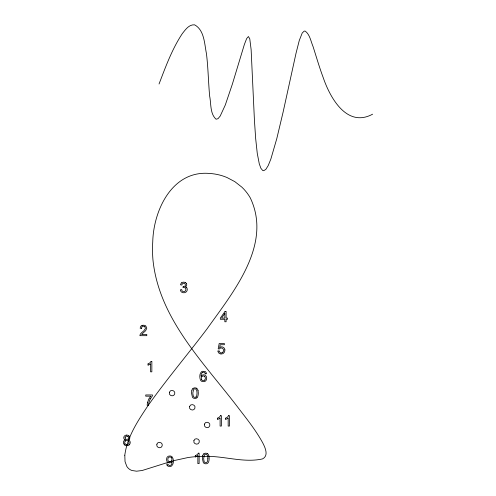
<?xml version="1.0" encoding="UTF-8"?>
<svg xmlns="http://www.w3.org/2000/svg" width="496" height="496" viewBox="0 0 496 496"><rect width="100%" height="100%" fill="white"/><g stroke="black" fill="none" stroke-linecap="round" stroke-linejoin="round"><path stroke-width="0.74" d="M191.921 390.166L191.828 390.457A11.278 11.278 0 0 0 191.586 393.483L192.448 397.184A3.032 3.032 0 0 0 192.795 397.606A2.747 2.747 0 0 0 194.054 398.325L194.742 398.424A3.026 3.026 0 0 0 196.937 397.78M202.771 455.526L202.684 455.818A11.278 11.278 0 0 0 202.436 458.843L203.298 462.539A3.032 3.032 0 0 0 203.645 462.96A2.747 2.747 0 0 0 204.904 463.686L205.598 463.779A3.026 3.026 0 0 0 207.787 463.14A3.869 3.869 0 0 0 208.81 461.292A10.794 10.794 0 0 0 208.859 456.053M159.042 84.004C165.658 66.749 172.044 49.104 182.317 33.61C185.374 29.766 189.007 24.316 194.599 24.831C204.464 30.194 204.433 43.884 206.454 53.68C208.171 67.76 208.357 81.964 209.647 96.075C211.215 103.602 209.907 113.758 216.082 119.232L217.992 118.674L220.168 116.12L225.289 105.028L232.382 84.072L244.367 44.497L246.655 38.576L248.422 36.537L249.773 38.868L251.125 49.575L254.442 120.522L255.669 138.613L257.263 153.369L259.284 163.854L260.884 168.268L262.694 170.475L263.686 170.717L265.837 169.384L268.224 165.54L270.853 159.067L276.78 138.669L283.142 111.96L296.038 53.208L299.262 40.548L302.219 33.009L304.222 31.093L305.269 31.13C309.95 34.714 310.825 41.323 313.026 46.475C316.336 56.811 319.337 67.239 323.138 77.407C329.952 97.507 346.822 128.235 372.608 114.185M196.001 396.98L196.72 395.833L197.005 393.44A20.02 20.02 0 0 0 196.999 392.516L196.72 390.414L196.087 389.354A1.686 1.686 0 0 0 193.638 389.434L192.857 392.813A19.685 19.685 0 0 0 192.863 393.743L193.31 396.298A1.773 1.773 0 0 0 193.527 396.639L193.769 396.905A1.674 1.674 0 0 0 196.019 396.992M142.842 325.295L143.183 325.258A5.326 5.326 0 0 1 143.728 325.252L144.578 325.364A2.939 2.939 0 0 1 145.799 325.971L146.779 328.209L145.675 330.621A14.465 14.465 0 0 1 144.627 331.644L142.681 333.343A9.641 9.641 0 0 0 142.284 333.715L142.24 333.765A4.111 4.111 0 0 0 141.695 334.447L146.791 334.453L146.791 335.674L139.928 335.674A2.275 2.275 0 0 1 140.077 334.788A4.786 4.786 0 0 1 140.92 333.417A14.173 14.173 0 0 1 142.6 331.849A25.296 25.296 0 0 0 144.007 330.596L145.409 328.563L144.925 326.827M217.961 351.032L219.3 350.92A2.554 2.554 0 0 0 219.957 352.42A2.052 2.052 0 0 0 222.834 352.166M205.232 373.823L206.503 373.724L206.063 372.409A2.598 2.598 0 0 0 204.916 371.405L202.418 371.306A3.026 3.026 0 0 0 201.469 371.802C199.386 373.829 199.516 377.32 200.396 379.893A3.174 3.174 0 0 0 201.097 380.847L201.376 381.083A3.125 3.125 0 0 0 202.325 381.579L204.11 381.678A2.982 2.982 0 0 0 205.908 380.587L206.156 380.215A3.993 3.993 0 0 0 206.683 378.436L206.46 376.842A3.075 3.075 0 0 0 206.001 376.011L205.065 375.193A2.771 2.771 0 0 0 204.234 374.883L203.62 374.827A3.057 3.057 0 0 0 202.225 375.168A2.74 2.74 0 0 0 201.612 375.596L201.097 376.21A8.227 8.227 0 0 1 201.314 374.139L201.376 374.027A3.336 3.336 0 0 1 201.506 373.705A2.951 2.951 0 0 1 202.449 372.459M151.026 361.404L151.85 361.404L151.85 371.833L150.573 371.833L150.573 363.704A6.746 6.746 0 0 1 149.358 364.572A8.68 8.68 0 0 1 148.025 365.248L148.019 364.008M220.553 415.636L221.377 415.636L221.377 426.064L220.1 426.064L220.1 417.936A6.746 6.746 0 0 1 218.885 418.804A8.68 8.68 0 0 1 217.552 419.48L217.552 418.24M228.625 415.636L229.45 415.636L229.45 426.064L228.172 426.064L228.172 417.936A6.746 6.746 0 0 1 226.951 418.804A8.68 8.68 0 0 1 225.624 419.48L225.618 418.24M198.307 453.177L199.125 453.177L199.125 463.611L197.854 463.611L197.854 455.483A6.746 6.746 0 0 1 196.633 456.351A8.68 8.68 0 0 1 195.306 457.027L195.3 455.787M183.198 286.539C181.951 288.381 184.568 286.893 185.299 288.083A2.108 2.108 0 0 1 185.219 291.04A2.034 2.034 0 0 1 182.435 291.233A3.075 3.075 0 0 1 181.753 289.652L180.426 289.825A3.255 3.255 0 0 0 181.437 291.958A3.36 3.36 0 0 0 183.725 292.733A4.613 4.613 0 0 0 184.097 292.739A3.534 3.534 0 0 0 186.378 291.71A3.187 3.187 0 0 0 187.246 289.503A2.821 2.821 0 0 0 186.75 287.81M141.478 328.383L140.17 328.253L140.43 327.1A2.784 2.784 0 0 1 141.18 326.015M171.337 457.659C173.259 459.55 170.574 463.283 168.417 461.125A2.325 2.325 0 0 1 167.834 459.631A2.722 2.722 0 0 1 168.349 457.777A1.996 1.996 0 0 1 171.399 457.603M167.14 465.304L166.706 463.989C168.144 463.376 168.696 466.587 170.624 465.279A2.244 2.244 0 0 0 171.411 464.535A5.499 5.499 0 0 0 172.007 461.757M172.075 461.72L172.069 461.54A2.877 2.877 0 0 1 171.331 462.284L171.021 462.495A2.846 2.846 0 0 1 169.781 462.861L168.969 462.811A2.802 2.802 0 0 1 168.132 462.501L167.877 462.34A3.255 3.255 0 0 1 167.406 461.931A3.044 3.044 0 0 1 166.861 461.15L166.513 459.47L166.873 457.734A3.131 3.131 0 0 1 167.443 456.921L167.939 456.5A2.995 2.995 0 0 1 168.795 456.097L170.277 455.991A3.274 3.274 0 0 1 171.418 456.376L171.628 456.506A3.193 3.193 0 0 1 172.366 457.169C173.879 459.73 173.898 463.822 171.622 465.949A3.15 3.15 0 0 1 170.698 466.414L168.274 466.302A2.573 2.573 0 0 1 167.127 465.291M228.687 415.673A6.411 6.411 0 0 1 225.581 418.128M220.615 415.673A6.411 6.411 0 0 1 217.508 418.128M208.921 456.035A5.264 5.264 0 0 0 208.252 454.404A2.802 2.802 0 0 0 207.254 453.511M203.819 453.883A3.063 3.063 0 0 1 207.216 453.567M202.796 455.533A3.832 3.832 0 0 1 203.788 453.846M198.369 453.22A6.411 6.411 0 0 1 195.263 455.675M124.98 443.579A2.238 2.238 0 0 1 125.259 441.018M124.955 443.591A1.903 1.903 0 0 0 125.73 444.385A2.17 2.17 0 0 0 128.383 440.981M125.296 441.056A2.145 2.145 0 0 1 128.297 441.074M128.061 436.585A1.686 1.686 0 0 1 127.422 439.326A1.686 1.686 0 0 1 125.153 437.658M125.091 437.652A1.674 1.674 0 0 1 127.962 436.678M124.409 444.714A2.889 2.889 0 0 1 125.314 439.754M125.327 440.008A2.449 2.449 0 0 1 124.601 435.848A2.982 2.982 0 0 1 126.461 435.128M124.329 444.807A3.193 3.193 0 0 0 125.91 445.613L126.437 445.693A4.935 4.935 0 0 0 127.187 445.693L127.546 445.65A3.255 3.255 0 0 0 129.301 444.813M129.245 444.751A2.988 2.988 0 0 0 129.747 440.894A2.852 2.852 0 0 0 128.272 439.915A2.461 2.461 0 0 0 129.45 439.096A2.406 2.406 0 0 0 128.917 435.972M128.991 435.879A2.933 2.933 0 0 0 127.28 435.141L127.125 435.116A4.445 4.445 0 0 0 126.461 435.116M150.635 398.542A14.737 14.737 0 0 1 152.439 395.926L152.464 394.952L145.737 394.952L145.737 396.18L150.827 396.18A14.657 14.657 0 0 0 149.005 398.908M147.672 402.244A15.636 15.636 0 0 1 148.992 398.902M147.703 402.25A13.287 13.287 0 0 0 147.163 405.201L148.502 405.207A13.479 13.479 0 0 1 148.98 402.349A17.18 17.18 0 0 1 150.617 398.536M201.636 379.428A2.685 2.685 0 0 1 201.835 376.526M201.581 379.459A2.176 2.176 0 0 0 202.349 380.389A1.953 1.953 0 0 0 204.91 379.986M204.767 376.607A2.647 2.647 0 0 1 204.798 379.899M201.903 376.582A2.015 2.015 0 0 1 204.823 376.563M202.467 372.49A1.779 1.779 0 0 1 204.755 372.732A2.53 2.53 0 0 1 205.195 373.823M217.973 351.032A3.205 3.205 0 0 0 218.959 353.158A3.298 3.298 0 0 0 220.956 353.902M220.956 353.921A4.749 4.749 0 0 0 221.514 353.927L222.307 353.809A3.168 3.168 0 0 0 223.77 352.966L224.031 352.668A3.956 3.956 0 0 0 224.818 349.872M224.893 349.916A3.249 3.249 0 0 0 221.489 346.859A3.453 3.453 0 0 0 219.666 347.529L220.218 344.726L224.359 344.726L224.359 343.505L219.195 343.505L218.19 348.843L219.387 348.998A2.158 2.158 0 0 1 220.168 348.279A2.244 2.244 0 0 1 222.871 348.632A2.468 2.468 0 0 1 223.467 350.343A2.802 2.802 0 0 1 222.902 352.222M186.732 287.81A2.474 2.474 0 0 0 185.281 286.955A2.443 2.443 0 0 0 186.384 283.464M185.237 282.515A2.641 2.641 0 0 1 186.341 283.495M181.61 282.838A3.311 3.311 0 0 1 185.219 282.553M181.586 282.813A3.379 3.379 0 0 0 180.581 284.834L181.827 285.057L182.404 283.712L183.706 283.185L184.934 283.65L185.405 284.809A2.189 2.189 0 0 1 185.399 285.026L185.38 285.126A1.432 1.432 0 0 1 184.76 286.13A2.672 2.672 0 0 1 183.284 286.545M141.168 326.002A3.193 3.193 0 0 1 142.842 325.308M141.459 328.383A2.108 2.108 0 0 1 144.975 326.771M151.088 361.441A6.411 6.411 0 0 1 147.982 363.897M196.924 397.761A3.869 3.869 0 0 0 197.96 395.932A10.794 10.794 0 0 0 198.009 390.693M198.071 390.681A5.264 5.264 0 0 0 197.402 389.044A2.802 2.802 0 0 0 196.397 388.157M192.963 388.523A3.063 3.063 0 0 1 196.366 388.213M191.946 390.172A3.832 3.832 0 0 1 192.932 388.492M124.8 455.229L125.042 461.633L126.809 466.395A9.74 9.74 0 0 0 131.868 470.481L136.555 471.2L142.147 470.506L173.03 460.809L187.903 457.56A99.839 99.839 0 0 1 204.433 456.407C223.801 455.675 243.393 463.19 262.52 458.918C269.117 455.644 265 447.231 262.539 442.506C255.942 430.522 247.411 419.752 239.084 408.952C204.755 363.531 158.881 319.294 152.929 259.594A124.942 124.942 0 0 1 152.749 241.688C153.58 210 172.372 170.029 209.696 173.47A52.774 52.774 0 0 1 226.951 177.494L234.825 181.641L241.85 187.141A46.438 46.438 0 0 1 250.269 197.848C272.75 244.888 232.698 292.714 206.95 328.997C187.519 354.721 166.631 379.341 148 405.666C137.919 420.794 127.181 436.79 124.8 455.229M207.855 458.8L207.57 461.187L206.857 462.334A1.674 1.674 0 0 1 204.619 462.266L204.377 461.993A1.773 1.773 0 0 1 204.16 461.652L203.713 459.098A19.685 19.685 0 0 1 203.707 458.174L204.501 454.807A1.686 1.686 0 0 1 206.925 454.708L207.57 455.774L207.849 457.87A20.02 20.02 0 0 1 207.855 458.8M156.872 444.187C155.657 447.541 161.169 449.333 162.161 445.91C163.376 442.55 157.858 440.758 156.872 444.187M169.421 392.268C168.206 395.622 173.724 397.414 174.71 393.985C175.925 390.631 170.407 388.839 169.421 392.268M189.615 406.46C188.399 409.814 193.917 411.606 194.909 408.177C196.125 404.823 190.607 403.031 189.615 406.46M193.917 440.578C192.702 443.932 198.22 445.73 199.212 442.302C200.427 438.948 194.909 437.156 193.917 440.578M204.464 424.099C203.248 427.459 208.766 429.251 209.752 425.822C210.967 422.468 205.449 420.676 204.464 424.099M224.831 313.429L221.582 318.116L224.831 318.116L224.831 313.429M225.066 311.383L220.329 318.116L220.329 319.281L224.831 319.281L224.831 321.768L226.108 321.768L226.108 319.281L227.509 319.281L227.509 318.116L226.108 318.116L226.108 311.383L225.066 311.383"/></g></svg>
